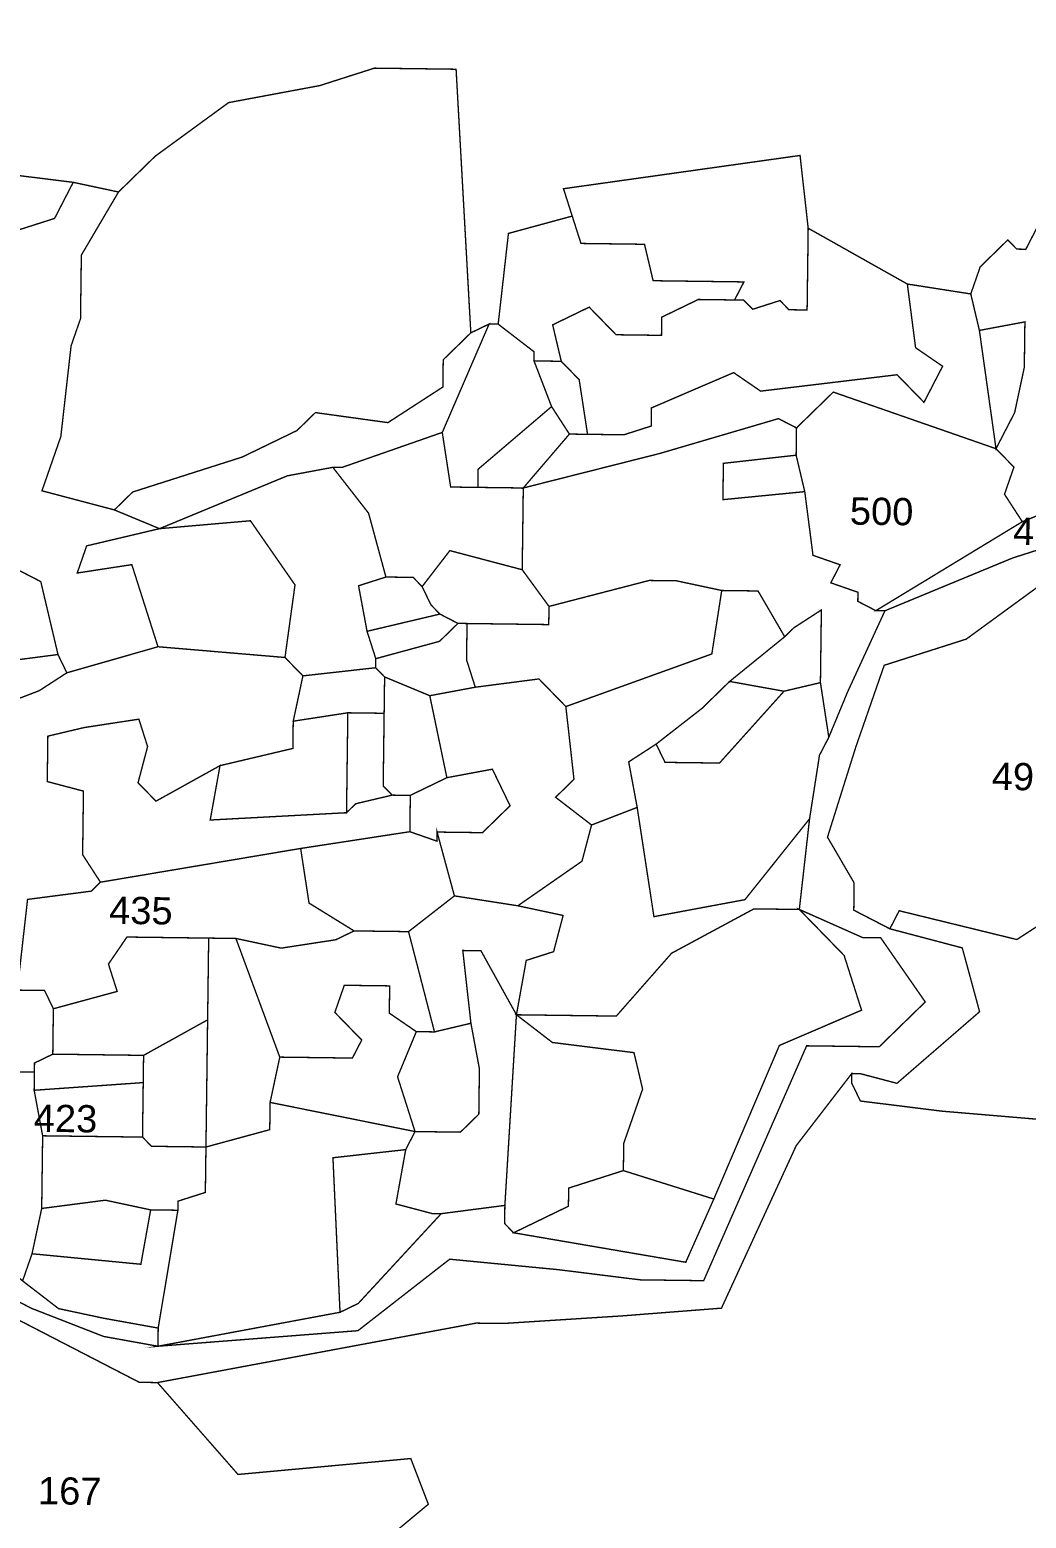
# Model space of a CAD drawing. Header units: metres. Extents: x 259278 to 277237, y 2171369 to 2185379.
# Drawn here: x 267490 to 267925, y 2172549 to 2173199 of the extents above; entities that cross this region are included whole.
import ezdxf

# ---------------------------------------------------------------- set-up
doc = ezdxf.new("R2010")
doc.units = ezdxf.units.M
doc.header["$MEASUREMENT"] = 0
doc.layers.add('SURVEY NO.', color=7, linetype='Continuous')
doc.layers.add('SURVEY PLOT BOUNDARY', color=35, linetype='Continuous')
doc.styles.add('PDF Arial', font='arial.ttf')

msp = doc.modelspace()

# ---------------------------------------------------------------- linework, layer by layer
at = {"layer": 'SURVEY PLOT BOUNDARY', "lineweight": 18, "const_width": 0.5947216958835666}
for points in [[(267482.3946983814, 2173239.385308743), (267482.0334937871, 2173211.631667137), (267469.9344904423, 2173195.927221537), (267453.9746246636, 2173188.203896284), (267473.4859119058, 2173164.157098293), (267473.1247073114, 2173136.403456688), (267508.7506611645, 2173131.97431922), (267500.6159681678, 2173116.2182796), (267488.6717667282, 2173112.408251762), (267476.7276478708, 2173108.598222971), (267468.7992749214, 2173108.701408148), (267393.3251361549, 2173097.787246943), (267377.9327961206, 2173133.676871061), (267370.2625089884, 2173153.60408473), (267366.5562844574, 2173173.479707718), (267355.437777251, 2173233.106656313), (267355.6441798806, 2173248.965880156), (267371.4493251443, 2173244.794703722), (267383.1870413423, 2173232.745508671), (267422.8804242909, 2173236.19438982), (267450.6812064946, 2173239.79804945)], [(267682.3489257991, 2173066.267354012), (267670.3016056418, 2173054.527713537), (267670.1468036771, 2173042.633295774), (267646.1552821696, 2173027.083627462), (267614.4934735, 2173031.461173296), (267606.4618991911, 2173023.63474679), (267582.5220608711, 2173012.049883604), (267534.7455030084, 2172996.80976963), (267526.7139286995, 2172988.983342648), (267495.1037206948, 2172997.325694561), (267503.3416976035, 2173021.01134491), (267507.8218493462, 2173060.607812166), (267511.9408790767, 2173072.450636864), (267512.3020836711, 2173100.204278469), (267528.5199516416, 2173127.751550674), (267544.5831002593, 2173143.404404163), (267576.6061134934, 2173166.780500174), (267616.3510971069, 2173174.194186926), (267640.2394173443, 2173181.814243555), (267675.9169718325, 2173181.34991169)], [(267829.6427446902, 2173111.936103344), (267829.1783387959, 2173076.252850056), (267821.2499658167, 2173076.356035233), (267817.3373386562, 2173080.372434139), (267805.3932198584, 2173076.562405586), (267801.4806753099, 2173080.578803301), (267797.5164475441, 2173080.630396366), (267801.5838766396, 2173088.508415461), (267761.9420943558, 2173089.024340391), (267758.18426916, 2173104.935156822), (267730.435087651, 2173105.296303511), (267726.6256618202, 2173117.242314816), (267722.8163186014, 2173129.18832469), (267774.4538203478, 2173136.447234154), (267826.0913221538, 2173143.706143856)], [(267994.7449465394, 2173002.719459534), (267970.9599102139, 2173003.029013872), (267923.1317516565, 2172983.824094057), (267915.3581806421, 2172995.821697235), (267919.4772104025, 2173007.664522171), (267911.652038753, 2173015.697319031), (267919.786814332, 2173031.453357697), (267924.0089627802, 2173051.225795031), (267924.2669660747, 2173071.049824953), (267904.3944742978, 2173067.342981339), (267900.636731714, 2173083.253797293), (267904.7556788921, 2173095.096622944), (267916.8029989898, 2173106.836263418), (267920.7156261206, 2173102.819864273), (267924.6797713041, 2173102.768272161), (267928.7472004294, 2173110.646291256), (267932.8145469129, 2173118.524310827), (267948.5164909363, 2173106.423522711), (267968.3889827132, 2173110.130366325), (267968.3373820484, 2173106.165560246), (267990.9356033206, 2173014.665469408)], [(267801.4806753099, 2173080.578803301), (267781.659784168, 2173080.836765766), (267765.69983688, 2173073.113524437), (267765.5966355503, 2173065.183912277), (267745.775744468, 2173065.441874743), (267734.0380282402, 2173077.491070271), (267718.078080982, 2173069.767828465), (267721.8359061182, 2173053.857011557), (267709.9433879554, 2173054.011788607), (267709.9949886203, 2173057.976594687), (267694.2930445969, 2173070.077382803), (267698.7731963694, 2173109.673850298), (267726.6256618202, 2173117.242314816), (267730.435087651, 2173105.296303511), (267758.18426916, 2173104.935156822), (267761.9420943558, 2173089.024340391), (267801.5838766396, 2173088.508415461), (267797.5164475441, 2173080.630396366)], [(267872.9390682578, 2173087.579751015), (267876.542008847, 2173059.774517298), (267888.3314082623, 2173051.690126896), (267880.1966326833, 2173035.934088469), (267868.4589165151, 2173047.983283758), (267808.8930417299, 2173040.827558756), (267797.1036423147, 2173048.911949158), (267761.2196851671, 2173033.51705718), (267761.1164838374, 2173025.587445021), (267749.1723650098, 2173021.777416706), (267733.3156190515, 2173021.98378706), (267729.6610778272, 2173045.824214697), (267721.8359061182, 2173053.857011557), (267718.078080982, 2173069.767828465), (267734.0380282402, 2173077.491070271), (267745.775744468, 2173065.441874743), (267765.5966355503, 2173065.183912277), (267765.69983688, 2173073.113524437), (267781.659784168, 2173080.836765766), (267801.4806753099, 2173080.578803301), (267805.3932198584, 2173076.562405586), (267817.3373386562, 2173080.372434139), (267821.2499658167, 2173076.356035233), (267829.1783387959, 2173076.252850056), (267829.6427446902, 2173111.936103344)], [(267900.636731714, 2173083.253797293), (267904.3944742978, 2173067.342981339), (267911.652038753, 2173015.697319031), (267840.6064510345, 2173040.414819002), (267824.5433025062, 2173024.761965752), (267816.6665301323, 2173028.829957008), (267764.9258270562, 2173013.641435146), (267705.2567510009, 2172998.556098938), (267725.3872461021, 2173022.086972237), (267733.3156190515, 2173021.98378706), (267749.1723650098, 2173021.777416706), (267761.1164838374, 2173025.587445021), (267761.2196851671, 2173033.51705718), (267797.1036423147, 2173048.911949158), (267808.8930417299, 2173040.827558756), (267868.4589165151, 2173047.983283758), (267880.1966326833, 2173035.934088469), (267888.3314082623, 2173051.690126896), (267876.542008847, 2173059.774517298), (267872.9390682578, 2173087.579751015)], [(267669.8888004124, 2173022.809266329), (267626.0763877034, 2173007.517560482), (267622.1122425199, 2173007.569152594), (267602.2397507131, 2173003.862308979), (267546.4316185117, 2172980.795768738), (267526.7139286995, 2172988.983342648), (267534.7455030084, 2172996.80976963), (267582.5220608711, 2173012.049883604), (267606.4618991911, 2173023.63474679), (267614.4934735, 2173031.461173296), (267646.1552821696, 2173027.083627462), (267670.1468036771, 2173042.633295774), (267670.3016056418, 2173054.527713537), (267682.3489257991, 2173066.267354012), (267690.3288994431, 2173070.128974915)], [(267709.9433879554, 2173054.011788607), (267717.6136750877, 2173034.084575176), (267685.5390611589, 2173006.743673325), (267685.435859859, 2172998.814061403), (267673.5433416963, 2172998.968838453), (267669.8888004124, 2173022.809266329), (267690.3288994431, 2173070.128974915), (267694.2930445969, 2173070.077382803), (267709.9949886203, 2173057.976594687)], [(267911.652038753, 2173015.697319031), (267904.3944742978, 2173067.342981339), (267924.2669660747, 2173071.049824953), (267924.0089627802, 2173051.225795031), (267919.786814332, 2173031.453357697)], [(267733.3156190515, 2173021.98378706), (267725.3872461021, 2173022.086972237), (267717.6136750877, 2173034.084575176), (267709.9433879554, 2173054.011788607), (267721.8359061182, 2173053.857011557), (267729.6610778272, 2173045.824214697)], [(267911.652038753, 2173015.697319031), (267919.4772104025, 2173007.664522171), (267915.3581806421, 2172995.821697235), (267923.1317516565, 2172983.824094057), (267859.1889264882, 2172945.001514196), (267851.312154144, 2172949.069505453), (267851.3637547791, 2172953.034311533), (267839.5228372812, 2172957.153894424), (267843.5901837647, 2172965.031914473), (267831.7492662966, 2172969.151497364), (267828.1463256776, 2172996.956731081), (267824.3885005414, 2173012.867547989), (267824.5433025062, 2173024.761965752), (267840.6064510345, 2173040.414819002)], [(267685.435859859, 2172998.814061403), (267685.5390611589, 2173006.743673325), (267717.6136750877, 2173034.084575176), (267725.3872461021, 2173022.086972237), (267705.2567510009, 2172998.556098938)], [(267824.5433025062, 2173024.761965752), (267824.3885005414, 2173012.867547989), (267792.6234905422, 2173009.315481901), (267792.4170879126, 2172993.456258059), (267828.1463256776, 2172996.956731081), (267831.7492662966, 2172969.151497364), (267843.5901837647, 2172965.031914473), (267839.5228372812, 2172957.153894424), (267851.3637547791, 2172953.034311533), (267851.312154144, 2172949.069505453), (267859.1889264882, 2172945.001514196), (267863.1530716717, 2172944.949922085), (267846.8320023715, 2172909.473037958), (267838.6456250548, 2172889.75211072), (267834.9910022914, 2172913.592622519), (267835.0942036211, 2172921.522234201), (267835.4038075507, 2172945.311069727), (267823.4080880582, 2172937.536235332), (267819.3923422098, 2172933.623021126), (267807.7578273118, 2172953.601828337), (267791.9010813534, 2172953.80819869), (267772.1317908466, 2172958.030966997), (267760.2392727137, 2172958.185744286), (267716.4784606695, 2172946.85884428), (267704.7923450768, 2172962.872845411), (267705.2567510009, 2172998.556098938), (267764.9258270562, 2173013.641435146), (267816.6665301323, 2173028.829957008)], [(267685.435859859, 2172998.814061403), (267705.2567510009, 2172998.556098938), (267704.7923450768, 2172962.872845411), (267673.1821371019, 2172971.215196848), (267661.0832162797, 2172955.510750532), (267657.170671761, 2172959.527148485), (267645.2780710161, 2172959.681926727), (267637.7109852135, 2172987.538752317), (267622.1122425199, 2173007.569152594), (267626.0763877034, 2173007.517560482), (267669.8888004124, 2173022.809266329), (267673.5433416963, 2172998.968838453)], [(267828.1463256776, 2172996.956731081), (267792.4170879126, 2172993.456258059), (267792.6234905422, 2173009.315481901), (267824.3885005414, 2173012.867547989)], [(267645.2780710161, 2172959.681926727), (267633.3339521587, 2172955.871898174), (267637.0401766896, 2172935.996275187), (267640.8495199382, 2172924.050265312), (267640.7979192734, 2172920.085459471), (267609.0329092741, 2172916.533393383), (267601.2077376246, 2172924.566190243), (267605.5846880376, 2172956.233045816), (267586.1250014901, 2172984.244649887), (267546.4316185117, 2172980.795768738), (267602.2397507131, 2173003.862308979), (267622.1122425199, 2173007.569152594), (267637.7109852135, 2172987.538752317)], [(267859.1889264882, 2172945.001514196), (267923.1317516565, 2172983.824094057), (267970.9599102139, 2173003.029013872), (267994.7449465394, 2173002.719459534), (267998.4511710703, 2172982.843836546), (267942.8494414985, 2172975.636519909), (267918.9612038434, 2172968.016462564), (267863.1530716717, 2172944.949922085)], [(267601.2077376246, 2172924.566190243), (267545.7608099878, 2172929.253291607), (267534.3326977789, 2172965.091321945), (267510.496060729, 2172961.436070681), (267514.6150079072, 2172973.278896332), (267546.4316185117, 2172980.795768738), (267586.1250014901, 2172984.244649887), (267605.5846880376, 2172956.233045816)], [(267470.957479775, 2172969.881607533), (267494.5877141356, 2172957.677635193), (267502.1032818854, 2172925.856002331), (267474.3024170697, 2172922.252344131), (267470.5446745455, 2172938.163159847), (267462.5647009015, 2172934.301539183), (267462.6679022014, 2172942.231151104), (267407.0661726296, 2172935.023834229), (267415.0977469087, 2172942.850260973), (267419.165176034, 2172950.728279591), (267462.8227041662, 2172954.125568867), (267459.0649615824, 2172970.036384583)], [(267704.7923450768, 2172962.872845411), (267716.4784606695, 2172946.85884428), (267716.3752593398, 2172938.929232597), (267680.6977048218, 2172939.393564224), (267676.7335596383, 2172939.445156336), (267668.8567872941, 2172943.513147354), (267664.9441601932, 2172947.529546261), (267661.0832162797, 2172955.510750532), (267673.1821371019, 2172971.215196848)], [(267865.3112754524, 2172806.130038738), (267849.5577307642, 2172814.266021013), (267849.7125327289, 2172826.160438776), (267838.0780178607, 2172846.13924551), (267850.4865425527, 2172885.632527828), (267862.8434677422, 2172921.161086559), (267898.6759068072, 2172932.591171503), (267930.6989200413, 2172955.967267513), (268002.1573129594, 2172962.968214989), (268013.0694176257, 2172887.482042074), (268028.6165596247, 2172863.486836195), (268016.4660381973, 2172843.817583799), (267984.3913416862, 2172816.476682901), (267976.4114506543, 2172812.615061045), (267964.7253350914, 2172828.629062176), (267952.8843349814, 2172832.748646498), (267948.7137871683, 2172816.941014528), (267956.5905594826, 2172812.87302351), (267956.5389588177, 2172808.90821743), (267932.75383991, 2172809.217772961), (267920.7581204176, 2172801.442938566), (267869.3786219358, 2172814.008058548)], [(267668.8567872941, 2172943.513147354), (267637.0401766896, 2172935.996275187), (267633.3339521587, 2172955.871898174), (267645.2780710161, 2172959.681926727), (267657.170671761, 2172959.527148485), (267661.0832162797, 2172955.510750532), (267664.9441601932, 2172947.529546261)], [(267791.9010813534, 2172953.80819869), (267787.5757315755, 2172926.106149197), (267723.8392253518, 2172903.142711163), (267712.1015101969, 2172915.191989183), (267684.3006454408, 2172911.588330746), (267680.491302222, 2172923.534340382), (267680.6977048218, 2172939.393564224), (267716.3752593398, 2172938.929232597), (267716.4784606695, 2172946.85884428), (267760.2392727137, 2172958.185744286), (267772.1317908466, 2172958.030966997)], [(267819.3923422098, 2172933.623021126), (267795.3492200077, 2172914.108547211), (267783.3018987775, 2172902.368823767), (267763.2746049762, 2172886.767562628), (267751.2788855433, 2172878.992727995), (267754.9850274622, 2172859.117106438), (267735.0609349608, 2172851.445456743), (267719.3590735793, 2172863.546243906), (267727.390647918, 2172871.372670889), (267723.8392253518, 2172903.142711163), (267787.5757315755, 2172926.106149197), (267791.9010813534, 2172953.80819869), (267807.7578273118, 2172953.601828337)], [(267637.0401766896, 2172935.996275187), (267668.8567872941, 2172943.513147354), (267676.7335596383, 2172939.445156336), (267668.7019853294, 2172931.618729591), (267640.8495199382, 2172924.050265312)], [(267834.9910022914, 2172913.592622519), (267819.0827382505, 2172909.8341856), (267795.3492200077, 2172914.108547211), (267819.3923422098, 2172933.623021126), (267823.4080880582, 2172937.536235332), (267835.4038075507, 2172945.311069727), (267835.0942036211, 2172921.522234201)], [(267502.1032818854, 2172925.856002331), (267505.9642257392, 2172917.874798536), (267493.9685052037, 2172910.099881172), (267474.0444127023, 2172902.428231955), (267469.9770662487, 2172894.550211906), (267458.136148721, 2172898.669795036), (267434.2994291186, 2172895.014544725), (267406.3953630328, 2172883.481274366), (267394.8640494943, 2172911.38969326), (267366.908465296, 2172895.891616106), (267362.9958381653, 2172899.908015251), (267387.0388788581, 2172919.42257309), (267407.0661726296, 2172935.023834229), (267462.6679022014, 2172942.231151104), (267462.5647009015, 2172934.301539183), (267470.5446745455, 2172938.163159847), (267474.3024170697, 2172922.252344131)], [(267680.6977048218, 2172939.393564224), (267680.491302222, 2172923.534340382), (267684.3006454408, 2172911.588330746), (267664.4281525612, 2172907.8814044), (267644.7104637921, 2172916.069061518), (267640.7979192734, 2172920.085459471), (267640.8495199382, 2172924.050265312), (267668.7019853294, 2172931.618729591), (267676.7335596383, 2172939.445156336)], [(267644.7104637921, 2172916.069061518), (267644.5040601194, 2172900.209755182), (267628.6473967135, 2172900.416124582), (267604.810677141, 2172896.760874033), (267609.0329092741, 2172916.533393383), (267640.7979192734, 2172920.085459471)], [(267664.4281525612, 2172907.8814044), (267671.8921196461, 2172872.094965935), (267655.9322549403, 2172864.371723175), (267648.0038819909, 2172864.474908352), (267644.0912548602, 2172868.491307497), (267644.5040601194, 2172900.209755182), (267644.7104637921, 2172916.069061518)], [(267702.8831197619, 2172816.174943209), (267675.1855389178, 2172820.5008955), (267667.6183705032, 2172848.357722282), (267675.5467434824, 2172848.254537106), (267687.4392616451, 2172848.099759817), (267699.4865817726, 2172859.83940053), (267691.7646113932, 2172875.801809311), (267671.8921196461, 2172872.094965935), (267664.4281525612, 2172907.8814044), (267684.3006454408, 2172911.588330746), (267712.1015101969, 2172915.191989183), (267723.8392253518, 2172903.142711163), (267727.390647918, 2172871.372670889), (267719.3590735793, 2172863.546243906), (267735.0609349608, 2172851.445456743), (267730.8903871477, 2172835.637825251)], [(267838.6456250548, 2172889.75211072), (267834.5781959891, 2172881.87409234), (267830.2528462112, 2172854.172042608), (267802.0391761661, 2172818.849936724), (267762.2941925228, 2172811.436249733), (267754.9850274622, 2172859.117106438), (267751.2788855433, 2172878.992727995), (267763.2746049762, 2172886.767562628), (267767.1356314719, 2172878.786357641), (267790.9206678271, 2172878.476803064), (267819.0827382505, 2172909.8341856), (267834.9910022914, 2172913.592622519)], [(267819.0827382505, 2172909.8341856), (267790.9206678271, 2172878.476803064), (267767.1356314719, 2172878.786357641), (267763.2746049762, 2172886.767562628), (267783.3018987775, 2172902.368823767), (267795.3492200077, 2172914.108547211)], [(267572.8392645419, 2172877.349584103), (267568.5655154288, 2172853.612340212), (267628.0797895193, 2172856.803259134), (267632.0955353677, 2172860.716473103), (267648.0038819909, 2172864.474908352), (267655.9322549403, 2172864.371723175), (267655.7258523405, 2172848.512499571), (267608.0524957478, 2172841.201997757), (267564.3432843685, 2172833.83990407), (267520.6341555417, 2172826.477808714), (267512.8605845273, 2172838.475411892), (267513.2217891216, 2172866.229053259), (267497.4167264402, 2172870.400228739), (267497.6747297049, 2172890.224258423), (267513.582993716, 2172893.982694864), (267537.4197133183, 2172897.637945414), (267541.229056567, 2172885.691935539), (267537.058508724, 2172869.884303808), (267544.8835977614, 2172861.851508141)], [(267628.0797895193, 2172856.803259134), (267568.5655154288, 2172853.612340212), (267572.8392645419, 2172877.349584103), (267604.6558751762, 2172884.86645627), (267604.810677141, 2172896.760874033), (267628.6473967135, 2172900.416124582)], [(267628.0797895193, 2172856.803259134), (267628.6473967135, 2172900.416124582), (267644.5040601194, 2172900.209755182), (267644.0912548602, 2172868.491307497), (267648.0038819909, 2172864.474908352), (267632.0955353677, 2172860.716473103)], [(267667.6183705032, 2172848.357722282), (267667.5667698383, 2172844.392916441), (267655.7258523405, 2172848.512499571), (267655.9322549403, 2172864.371723175), (267671.8921196461, 2172872.094965935), (267691.7646113932, 2172875.801809311), (267699.4865817726, 2172859.83940053), (267687.4392616451, 2172848.099759817), (267675.5467434824, 2172848.254537106)], [(267830.2528462112, 2172854.172042608), (267825.7726944387, 2172814.575575352), (267805.9518032968, 2172814.833537817), (267770.0161629021, 2172795.473840952), (267745.8699219823, 2172768.029753923), (267702.2639119029, 2172768.597271919), (267706.537743628, 2172792.334514141), (267718.4818624556, 2172796.144543171), (267722.6524102688, 2172811.952174664), (267702.8831197619, 2172816.174943209), (267730.8903871477, 2172835.637825251), (267735.0609349608, 2172851.445456743), (267754.9850274622, 2172859.117106438), (267762.2941925228, 2172811.436249733), (267802.0391761661, 2172818.849936724)], [(268066.2459163666, 2172708.343479633), (267998.9580712318, 2172717.150164127), (267888.0642986596, 2172726.524365425), (267852.4382621944, 2172730.953504086), (267848.5773183107, 2172738.934708118), (267848.6289189756, 2172742.89951396), (267852.5930641592, 2172742.847921848), (267868.3982094824, 2172738.676745653), (267904.4886518121, 2172769.930860281), (267896.9214834273, 2172797.787687063), (267865.3112754524, 2172806.130038738), (267869.3786219358, 2172814.008058548), (267920.7581204176, 2172801.442938566), (267932.75383991, 2172809.217772961), (267956.5389588177, 2172808.90821743), (267956.5905594826, 2172812.87302351), (267948.7137871683, 2172816.941014528), (267952.8843349814, 2172832.748646498), (267964.7253350914, 2172828.629062176), (267976.4114506543, 2172812.615061045), (267984.3913416862, 2172816.476682901), (268016.4660381973, 2172843.817583799), (268028.6165596247, 2172863.486836195)], [(267667.6183705032, 2172848.357722282), (267675.1855389178, 2172820.5008955), (267655.1582451165, 2172804.899634361), (267631.373126179, 2172805.209189892), (267611.7070370317, 2172817.36157012), (267608.0524957478, 2172841.201997757), (267655.7258523405, 2172848.512499571), (267667.5667698383, 2172844.392916441)], [(267631.373126179, 2172805.209189892), (267623.393152535, 2172801.347568989), (267599.5565155447, 2172797.692317724), (267579.7872250378, 2172801.915086031), (267567.8947069049, 2172802.069863081), (267532.2170698047, 2172802.5341959), (267524.1338948309, 2172790.742963314), (267527.9433206618, 2172778.796952486), (267500.0908552408, 2172771.228488207), (267496.2299113572, 2172779.20969224), (267484.3373105824, 2172779.364470482), (267488.8175449371, 2172818.960936785), (267516.618409723, 2172822.564594984), (267520.6341555417, 2172826.477808714), (267564.3432843685, 2172833.83990407), (267608.0524957478, 2172841.201997757), (267611.7070370317, 2172817.36157012)], [(267702.2639119029, 2172768.597271919), (267686.768453151, 2172796.557282686), (267678.8400801718, 2172796.660467863), (267682.3914200962, 2172764.890428543), (267666.4831560552, 2172761.131991625), (267655.1582451165, 2172804.899634361), (267675.1855389178, 2172820.5008955), (267702.8831197619, 2172816.174943209), (267722.6524102688, 2172811.952174664), (267718.4818624556, 2172796.144543171), (267706.537743628, 2172792.334514141)], [(267861.2954469919, 2172802.216825962), (267880.7551335394, 2172774.205221891), (267860.6762391329, 2172754.639154673), (267828.9628298283, 2172755.051894188), (267784.0152852833, 2172652.53445673), (267756.2660211623, 2172652.895604372), (267720.6399846971, 2172657.324743032), (267673.1215126812, 2172661.908658028), (267633.0669240355, 2172630.70605278), (267545.7517851591, 2172623.911475897), (267625.241753459, 2172638.73893261), (267633.221727103, 2172642.600553274), (267669.4152881503, 2172681.784280777), (267697.2161529362, 2172685.387938976), (267697.1129516363, 2172677.458327293), (267701.025496155, 2172673.44192934), (267776.1901136041, 2172660.567253828), (267788.4438363612, 2172688.166118145), (267817.0703116357, 2172755.206671476), (267852.9542687535, 2172770.601563454), (267845.3355822861, 2172794.493583202), (267825.7726944387, 2172814.575575352), (267853.3670740128, 2172802.320011139), (267857.3313018084, 2172802.268418074)], [(267788.4438363612, 2172688.166118145), (267748.9568560421, 2172700.576460838), (267749.1116580069, 2172712.470878601), (267757.3496349156, 2172736.156529188), (267753.5918097496, 2172752.067345858), (267717.9658558965, 2172756.496483803), (267702.2639119029, 2172768.597271919), (267745.8699219823, 2172768.029753923), (267770.0161629021, 2172795.473840952), (267805.9518032968, 2172814.833537817), (267825.7726944387, 2172814.575575352), (267845.3355822861, 2172794.493583202), (267852.9542687535, 2172770.601563454), (267817.0703116357, 2172755.206671476)], [(267567.8947069049, 2172802.069863081), (267567.4303010106, 2172766.386609793), (267539.4746342599, 2172750.888533592), (267499.8328519464, 2172751.404458523), (267500.0908552408, 2172771.228488207), (267527.9433206618, 2172778.796952486), (267524.1338948309, 2172790.742963314), (267532.2170698047, 2172802.5341959)], [(267579.7872250378, 2172801.915086031), (267598.9373076856, 2172750.114646435), (267594.7151592374, 2172730.342208624), (267594.5603572726, 2172718.447790861), (267566.7078918219, 2172710.879326582), (267567.4303010106, 2172766.386609793), (267567.8947069049, 2172802.069863081)], [(267655.1582451165, 2172804.899634361), (267666.4831560552, 2172761.131991625), (267658.554783076, 2172761.235176802), (267646.7654662728, 2172769.319566011), (267646.9202682376, 2172781.213983774), (267627.0993770659, 2172781.471946239), (267622.9803473055, 2172769.629121542), (267634.7181461155, 2172757.579925537), (267630.6507169902, 2172749.701906681), (267598.9373076856, 2172750.114646435), (267579.7872250378, 2172801.915086031), (267599.5565155447, 2172797.692317724), (267623.393152535, 2172801.347568989), (267631.373126179, 2172805.209189892)], [(267702.2639119029, 2172768.597271919), (267697.2161529362, 2172685.387938976), (267669.4152881503, 2172681.784280777), (267665.4511429369, 2172681.835872889), (267649.6459976733, 2172686.007049084), (267653.9198293686, 2172709.744291782), (267657.9871758819, 2172717.622311592), (267669.8796940744, 2172717.467534304), (267677.8080670536, 2172717.364349127), (267685.8396413326, 2172725.190775633), (267686.0976445973, 2172745.014805317), (267682.3914200962, 2172764.890428543), (267678.8400801718, 2172796.660467863), (267686.768453151, 2172796.557282686)], [(267657.9871758819, 2172717.622311592), (267594.7151592374, 2172730.342208624), (267598.9373076856, 2172750.114646435), (267630.6507169902, 2172749.701906681), (267634.7181461155, 2172757.579925537), (267622.9803473055, 2172769.629121542), (267627.0993770659, 2172781.471946239), (267646.9202682376, 2172781.213983774), (267646.7654662728, 2172769.319566011), (267658.554783076, 2172761.235176802), (267650.368406862, 2172741.514332294)], [(267500.0908552408, 2172771.228488207), (267499.8328519464, 2172751.404458523), (267491.8528783023, 2172747.54283762), (267491.8012776673, 2172743.578031778), (267475.9446142912, 2172743.784401178), (267464.4648187757, 2172775.657626867), (267484.3373105824, 2172779.364470482), (267496.2299113572, 2172779.20969224)], [(267748.9568560421, 2172700.576460838), (267725.068618387, 2172692.956403494), (267724.9654170871, 2172685.026791573), (267701.025496155, 2172673.44192934), (267697.1129516363, 2172677.458327293), (267697.2161529362, 2172685.387938976), (267702.2639119029, 2172768.597271919), (267717.9658558965, 2172756.496483803), (267753.5918097496, 2172752.067345858), (267757.3496349156, 2172736.156529188), (267749.1116580069, 2172712.470878601)], [(267566.7078918219, 2172710.879326582), (267542.9227728546, 2172711.188882351), (267539.0102283657, 2172715.205280066), (267539.0618290305, 2172719.170086145), (267539.3198322952, 2172738.994115829), (267539.4746342599, 2172750.888533592), (267567.4303010106, 2172766.386609793)], [(267657.9871758819, 2172717.622311592), (267650.368406862, 2172741.514332294), (267658.554783076, 2172761.235176802), (267666.4831560552, 2172761.131991625), (267682.3914200962, 2172764.890428543), (267686.0976445973, 2172745.014805317), (267685.8396413326, 2172725.190775633), (267677.8080670536, 2172717.364349127), (267669.8796940744, 2172717.467534304)], [(267539.3198322952, 2172738.994115829), (267491.6980763376, 2172735.648419857), (267491.8012776673, 2172743.578031778), (267491.8528783023, 2172747.54283762), (267499.8328519464, 2172751.404458523), (267539.4746342599, 2172750.888533592)], [(267491.6980763376, 2172735.648419857), (267495.4043008685, 2172715.772797108), (267494.9914956093, 2172684.054349661), (267490.769264549, 2172664.281913042), (267486.6503174007, 2172652.439087391), (267439.5961686671, 2172692.706256866), (267444.1279210746, 2172736.267529964), (267475.9446142912, 2172743.784401178), (267491.8012776673, 2172743.578031778)], [(267539.0102283657, 2172715.205280066), (267523.1534823775, 2172715.411650419), (267495.4043008685, 2172715.772797108), (267491.6980763376, 2172735.648419857), (267539.3198322952, 2172738.994115829), (267539.0618290305, 2172719.170086145)], [(267657.9871758819, 2172717.622311592), (267653.9198293686, 2172709.744291782), (267622.1547367871, 2172706.19222641), (267625.241753459, 2172638.73893261), (267545.7517851591, 2172623.911475897), (267545.854986459, 2172631.84108758), (267554.454169035, 2172683.280462265), (267554.5057696998, 2172687.245268106), (267566.4498885572, 2172691.055296898), (267566.7078918219, 2172710.879326582), (267594.5603572726, 2172718.447790861), (267594.7151592374, 2172730.342208624)], [(267566.7078918219, 2172710.879326582), (267566.4498885572, 2172691.055296898), (267554.5057696998, 2172687.245268106), (267554.454169035, 2172683.280462265), (267542.5615682602, 2172683.435240746), (267522.7922777832, 2172687.658008814), (267494.9914956093, 2172684.054349661), (267495.4043008685, 2172715.772797108), (267523.1534823775, 2172715.411650419), (267539.0102283657, 2172715.205280066), (267542.9227728546, 2172711.188882351)], [(267669.4152881503, 2172681.784280777), (267633.221727103, 2172642.600553274), (267625.241753459, 2172638.73893261), (267622.1547367871, 2172706.19222641), (267653.9198293686, 2172709.744291782), (267649.6459976733, 2172686.007049084), (267665.4511429369, 2172681.835872889)], [(267788.4438363612, 2172688.166118145), (267776.1901136041, 2172660.567253828), (267701.025496155, 2172673.44192934), (267724.9654170871, 2172685.026791573), (267725.068618387, 2172692.956403494), (267748.9568560421, 2172700.576460838)], [(267545.854986459, 2172631.84108758), (267522.1214692593, 2172636.115531683), (267502.3521787822, 2172640.338300228), (267486.6503174007, 2172652.439087391), (267490.769264549, 2172664.281913042), (267538.2878191769, 2172659.697996855), (267542.5615682602, 2172683.435240746), (267554.454169035, 2172683.280462265)], [(267542.5615682602, 2172683.435240746), (267538.2878191769, 2172659.697996855), (267490.769264549, 2172664.281913042), (267494.9914956093, 2172684.054349661), (267522.7922777832, 2172687.658008814)], [(267595.8412672877, 2172512.226207495), (267520.5218478739, 2172513.206465006), (267457.0434285998, 2172510.067138433), (267433.3099929094, 2172514.341498852), (267442.063893795, 2172577.675209761), (267454.008095175, 2172581.48523736), (267461.9363856018, 2172581.382053375), (267470.0195604861, 2172593.173285961), (267462.2459895313, 2172605.170888901), (267466.7262249291, 2172644.767437935), (267537.6170095801, 2172608.155437231), (267545.5453825295, 2172608.052252054), (267580.7069304883, 2172567.939861059), (267656.1295512021, 2172574.889214993), (267663.7999208868, 2172554.96200037), (267607.6821848154, 2172508.106624126)]]:
    msp.add_lwpolyline(points, close=True, dxfattribs=at)
for points in [[(267928.7472004294, 2173110.646291256), (267924.6797713041, 2173102.768272161), (267920.7156261206, 2173102.819864273), (267916.8029989898, 2173106.836263418), (267904.7556788921, 2173095.096622944), (267900.636731714, 2173083.253797293), (267872.9390682578, 2173087.579751015), (267829.6427446902, 2173111.936103344), (267826.0913221538, 2173143.706143856), (267774.4538203478, 2173136.447234154), (267722.8163186014, 2173129.18832469), (267726.6256618202, 2173117.242314816), (267698.7731963694, 2173109.673850298), (267694.2930445969, 2173070.077382803), (267690.3288994431, 2173070.128974915), (267682.3489257991, 2173066.267354012), (267675.9169718325, 2173181.34991169), (267640.2394173443, 2173181.814243555), (267616.3510971069, 2173174.194186926), (267576.6061134934, 2173166.780500174), (267544.5831002593, 2173143.404404163), (267528.5199516416, 2173127.751550674), (267508.7506611645, 2173131.97431922), (267473.1247073114, 2173136.403456688)], [(267488.6717667282, 2173112.408251762), (267500.6159681678, 2173116.2182796), (267508.7506611645, 2173131.97431922), (267528.5199516416, 2173127.751550674), (267512.3020836711, 2173100.204278469), (267511.9408790767, 2173072.450636864), (267507.8218493462, 2173060.607812166), (267503.3416976035, 2173021.01134491), (267495.1037206948, 2172997.325694561), (267526.7139286995, 2172988.983342648), (267546.4316185117, 2172980.795768738), (267514.6150079072, 2172973.278896332), (267510.496060729, 2172961.436070681), (267534.3326977789, 2172965.091321945), (267545.7608099878, 2172929.253291607), (267505.9642257392, 2172917.874798536), (267502.1032818854, 2172925.856002331), (267494.5877141356, 2172957.677635193), (267470.957479775, 2172969.881607533)], [(267474.7061985433, 2172648.629058599), (267490.4596606195, 2172640.493077517), (267522.0182668865, 2172628.185837269), (267545.7517851591, 2172623.911475897), (267633.0669240355, 2172630.70605278), (267673.1215126812, 2172661.908658028), (267720.6399846971, 2172657.324743032), (267756.2660211623, 2172652.895604372), (267784.0152852833, 2172652.53445673), (267828.9628298283, 2172755.051894188), (267860.6762391329, 2172754.639154673), (267880.7551335394, 2172774.205221891), (267861.2954469919, 2172802.216825962), (267857.3313018084, 2172802.268418074), (267853.3670740128, 2172802.320011139), (267825.7726944387, 2172814.575575352), (267830.2528462112, 2172854.172042608), (267834.5781959891, 2172881.87409234), (267838.6456250548, 2172889.75211072), (267846.8320023715, 2172909.473037958), (267863.1530716717, 2172944.949922085), (267918.9612038434, 2172968.016462564), (267942.8494414985, 2172975.636519909)], [(267930.6989200413, 2172955.967267513), (267898.6759068072, 2172932.591171503), (267862.8434677422, 2172921.161086559), (267850.4865425527, 2172885.632527828), (267838.0780178607, 2172846.13924551), (267849.7125327289, 2172826.160438776), (267849.5577307642, 2172814.266021013), (267865.3112754524, 2172806.130038738), (267896.9214834273, 2172797.787687063), (267904.4886518121, 2172769.930860281), (267868.3982094824, 2172738.676745653), (267852.5930641592, 2172742.847921848), (267848.6289189756, 2172742.89951396), (267836.5299981833, 2172727.195067406), (267824.4310773909, 2172711.490620852), (267791.7887736857, 2172640.536854744), (267748.1312455535, 2172637.139565945), (267696.5453444123, 2172633.845461845), (267684.6528262496, 2172634.000239134), (267605.1628579497, 2172619.17278266), (267545.5453825295, 2172608.052252054), (267537.6170095801, 2172608.155437231), (267466.7262249291, 2172644.767437935)], [(267474.0444127023, 2172902.428231955), (267493.9685052037, 2172910.099881172), (267505.9642257392, 2172917.874798536), (267545.7608099878, 2172929.253291607), (267601.2077376246, 2172924.566190243), (267609.0329092741, 2172916.533393383), (267604.810677141, 2172896.760874033), (267604.6558751762, 2172884.86645627), (267572.8392645419, 2172877.349584103), (267544.8835977614, 2172861.851508141), (267537.058508724, 2172869.884303808), (267541.229056567, 2172885.691935539), (267537.4197133183, 2172897.637945414), (267513.582993716, 2172893.982694864), (267497.6747297049, 2172890.224258423), (267497.4167264402, 2172870.400228739), (267513.2217891216, 2172866.229053259), (267512.8605845273, 2172838.475411892), (267520.6341555417, 2172826.477808714), (267516.618409723, 2172822.564594984), (267488.8175449371, 2172818.960936785)], [(267607.6821848154, 2172508.106624126), (267663.7999208868, 2172554.96200037), (267656.1295512021, 2172574.889214993), (267580.7069304883, 2172567.939861059), (267545.5453825295, 2172608.052252054), (267605.1628579497, 2172619.17278266), (267684.6528262496, 2172634.000239134), (267696.5453444123, 2172633.845461845), (267748.1312455535, 2172637.139565945), (267791.7887736857, 2172640.536854744), (267824.4310773909, 2172711.490620852), (267836.5299981833, 2172727.195067406), (267848.6289189756, 2172742.89951396), (267848.5773183107, 2172738.934708118), (267852.4382621944, 2172730.953504086), (267888.0642986596, 2172726.524365425), (267998.9580712318, 2172717.150164127)], [(267486.6503174007, 2172652.439087391), (267502.3521787822, 2172640.338300228), (267522.1214692593, 2172636.115531683), (267545.854986459, 2172631.84108758), (267545.7517851591, 2172623.911475897), (267522.0182668865, 2172628.185837269), (267490.4596606195, 2172640.493077517), (267474.7061985433, 2172648.629058599)]]:
    msp.add_lwpolyline(points, dxfattribs=at)

# ---------------------------------------------------------------- texts
at = {"layer": 'SURVEY NO.', "char_height": 11.89443391767133, "attachment_point": 7, "rotation": 359.25435622197597, "style": 'PDF Arial'}
for s, insert in [('500', (267847.7813485563, 2172982.417331457)), ('498', (267919.0333388746, 2172973.559055328)), ('497', (267909.7117471397, 2172866.612397194)), ('435', (267524.3606554568, 2172808.166422129)), ('423', (267491.4604310691, 2172717.388625145)), ('167', (267493.3092072904, 2172554.793457747))]:
    msp.add_mtext(s, dxfattribs=dict(at, insert=insert))

doc.saveas('drawing.dxf')
